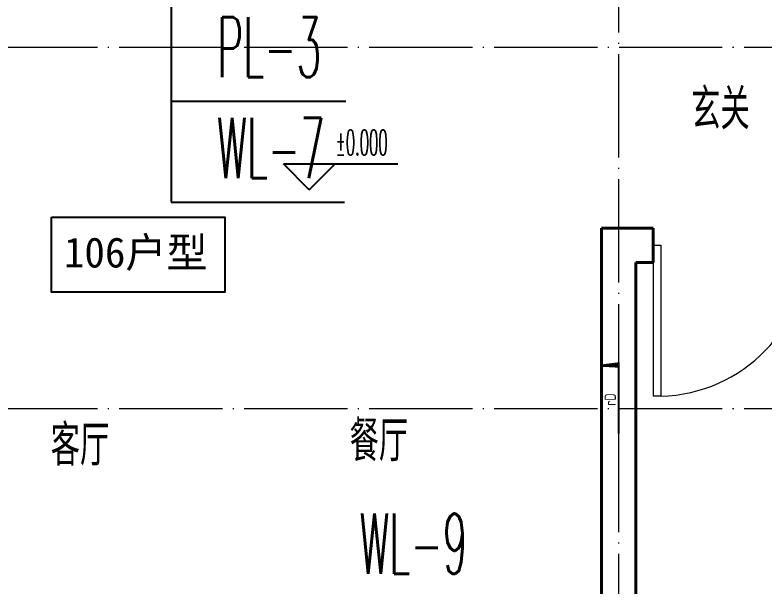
# Model space of a CAD drawing. Extents: x 27938 to 1042331, y -235042 to 1535213.
# Drawn here: x 712409 to 716767, y 676427 to 679745 of the extents above; entities that cross this region are included whole.
import ezdxf

# ---------------------------------------------------------------- set-up
doc = ezdxf.new("R2010")
doc.units = 0
doc.header["$LTSCALE"] = 1000
doc.header["$MEASUREMENT"] = 0
doc.linetypes.add('DOTE', pattern=[2.4200000000000004, 2, -0.2, 0.02, -0.2])
for name, color, linetype in [('DIM_ELEV', 3, 'Continuous'), ('DIM_污水', 3, 'Continuous'), ('DIM_餐饮排水', 3, 'Continuous'), ('PUB_TEXT', 4, 'Continuous')]:
    doc.layers.add(name, color=color, linetype=linetype)
for name, color, linetype, lineweight in [('DOTE', 19, 'DOTE', 9), ('EQUIP-消防', 3, 'Continuous', 20), ('WALL', 9, 'Continuous', 40), ('WINDOW', 8, 'Continuous', 15)]:
    doc.layers.add(name, color=color, linetype=linetype, lineweight=lineweight)
doc.styles.add('_TCH_DIM', font='SIMPLEX.shx', dxfattribs={"width": 0.6, "oblique": 10, "bigfont": 'hztxt.shx'})
doc.styles.add('_TWT_SERIAL', font='simplex.shx', dxfattribs={"width": 0.6, "oblique": 10, "height": 3, "bigfont": 'aadri.shx'})
doc.styles.get("Standard").update_dxf_attribs({"font": 'gbenor.shx', "bigfont": 'gbcbig.shx'})
doc.styles.add('房间名称', font='TSSDENG', dxfattribs={"width": 0.8, "bigfont": 'HZTXT'})
doc.styles.add('黑体', font='simhei.ttf')

# ---------------------------------------------------------------- blocks, each defined once
blk = doc.blocks.new('HFTHFFGHFH')
at = {"layer": 'DOTE', "linetype": 'DOTE', "ltscale": 0.3}
for p, q in [((569816.5798455206, 594448.8100090846), (569816.5798455204, 612948.8100463543)), ((587116.5787011748, 602348.8103599143), (534316.57870118, 602348.8103599143)), ((587116.5787011747, 600248.8103599143), (534316.57870118, 600248.8103599143))]:
    blk.add_line(p, q, dxfattribs=at)
blk = doc.blocks.new('FSFSFSFSEG')
at = {"layer": 'EQUIP-消防', "color": 0, "const_width": 12.82051282052028}
blk.add_lwpolyline([(136866.5605577994, 335152.5449090759), (136466.5605577994, 335152.5449090774), (136466.5605577991, 335052.5449090772), (136866.5605577991, 335052.5449090757)], close=True, dxfattribs=at)
at = {"layer": 'PUB_TEXT', "color": 0, "style": '房间名称', "width": 0.8}
blk.add_text('rD', height=64.8, dxfattribs=at).set_placement((136633.7425204425, 335069.0046025831))
blk = doc.blocks.new('HGFHGGGDFGRD')
at = {"color": 8, "rotation": 90}
blk.add_blockref('FSFSFSFSEG', (1050969.129460297, 232007.1645872724), dxfattribs=at)
blk = doc.blocks.new('$DorLib2D$00000001')
for p, q in [((0.45, 0.9750000000000001), (0.5000000000000002, 0.9750000000000001)), ((0.45, 0), (0.45, 0.9750000000000001)), ((0.5, 0), (0.5, 0.9750000000000001)), ((0.5, 0), (0.45, 0))]:
    blk.add_line(p, q)
at = {"lineweight": 13}
blk.add_arc((0.475, 0), 0.975, 91.4692835813538, 180, dxfattribs=at)

msp = doc.modelspace()

# ---------------------------------------------------------------- linework, layer by layer
at = {"color": 8}
msp.add_lwpolyline([(712621.281297564, 678570.2809584767), (713627.281297564, 678570.2809584767), (713627.281297564, 678134.2809584767), (712621.281297564, 678134.2809584767)], close=True, dxfattribs=at)
at = {"layer": 'DIM_ELEV', "color": 8}
for p, q in [((714118.8811115068, 678729.9623087915), (713968.8811115068, 678879.9623087915)), ((713968.8811115068, 678879.9623087915), (714633.8015840184, 678879.9623087915)), ((714118.8811115068, 678729.9623087915), (714268.8811115068, 678879.9623087915))]:
    msp.add_line(p, q, dxfattribs=at)
at = {"layer": 'DIM_污水'}
for p, q in [((713316.5818407022, 682177.1723564644), (713316.5818407022, 678656.8606864766)), ((713316.5818407022, 678656.8606864766), (714323.4811703275, 678656.8606864766))]:
    msp.add_line(p, q, dxfattribs=at)
at = {"layer": 'DIM_餐饮排水'}
for p, q in [((713316.5818407022, 682357.1723564644), (713316.5818407022, 679243.6492590562)), ((713316.5818407022, 679243.6492590562), (714331.682482778, 679243.6492590562))]:
    msp.add_line(p, q, dxfattribs=at)
at = {"layer": 'WALL', "color": 8}
for p, q in [((715816.5794457031, 678507.1720981955), (715816.5793744948, 675557.1717473372)), ((716116.5794564369, 678507.1720981832), (715816.5794457031, 678507.1720981955)), ((716116.579456439, 678307.1720981686), (716116.5794564369, 678507.1720981832)), ((716016.5794528209, 678307.1720981582), (716016.5793840144, 675457.1717449188)), ((716016.5794528209, 678307.1720981582), (716116.579456439, 678307.1720981686))]:
    msp.add_line(p, q, dxfattribs=at)

# ---------------------------------------------------------------- block references
msp.add_blockref('HFTHFFGHFH', (146100.0000000225, 77208.36173827358))
at = {"color": 8}
msp.add_blockref('HGFHGGGDFGRD', (-1.396983861923218e-09, 308833.4469530944), dxfattribs=at)
at = {"layer": 'WINDOW', "xscale": -900, "yscale": -900, "zscale": -900, "rotation": 5.840855992261463e-10}
msp.add_blockref('$DorLib2D$00000001', (716566.5794564879, 678407.1720981792), dxfattribs=at)

# ---------------------------------------------------------------- texts
at = {"color": 8, "style": '黑体'}
msp.add_text('106户型', height=175, dxfattribs=at).set_placement((712693.3275733173, 678278.0938429134))
at = {"layer": 'DIM_ELEV', "color": 8, "style": '_TCH_DIM', "width": 0.4235294117647059}
msp.add_text('%%P0.000', height=148.75, dxfattribs=at).set_placement((714271.8178595381, 678930.0123087915))
at = {"layer": 'DIM_污水', "color": 7, "style": '_TWT_SERIAL', "width": 0.48}
for s, p in [('WL-7', (713583.7667270795, 678796.8606864766)), ('WL-9', (714411.3200845501, 676498.1139561434))]:
    msp.add_text(s, height=350, dxfattribs=at).set_placement(p)
at = {"layer": 'DIM_餐饮排水', "color": 7, "style": '_TWT_SERIAL', "width": 0.48}
msp.add_text('PL-3', height=350, dxfattribs=at).set_placement((713583.96803953, 679383.6492590562))
at = {"layer": 'PUB_TEXT', "color": 8}
for s, p in [('玄关', (716337.7573430537, 679080.3399585627)), ('客厅', (712616.4311481569, 677126.3960745136)), ('餐厅', (714353.0411787907, 677151.3677358379))]:
    msp.add_text(s, height=236.3120567375886, dxfattribs=at).set_placement(p)

doc.saveas('drawing.dxf')
